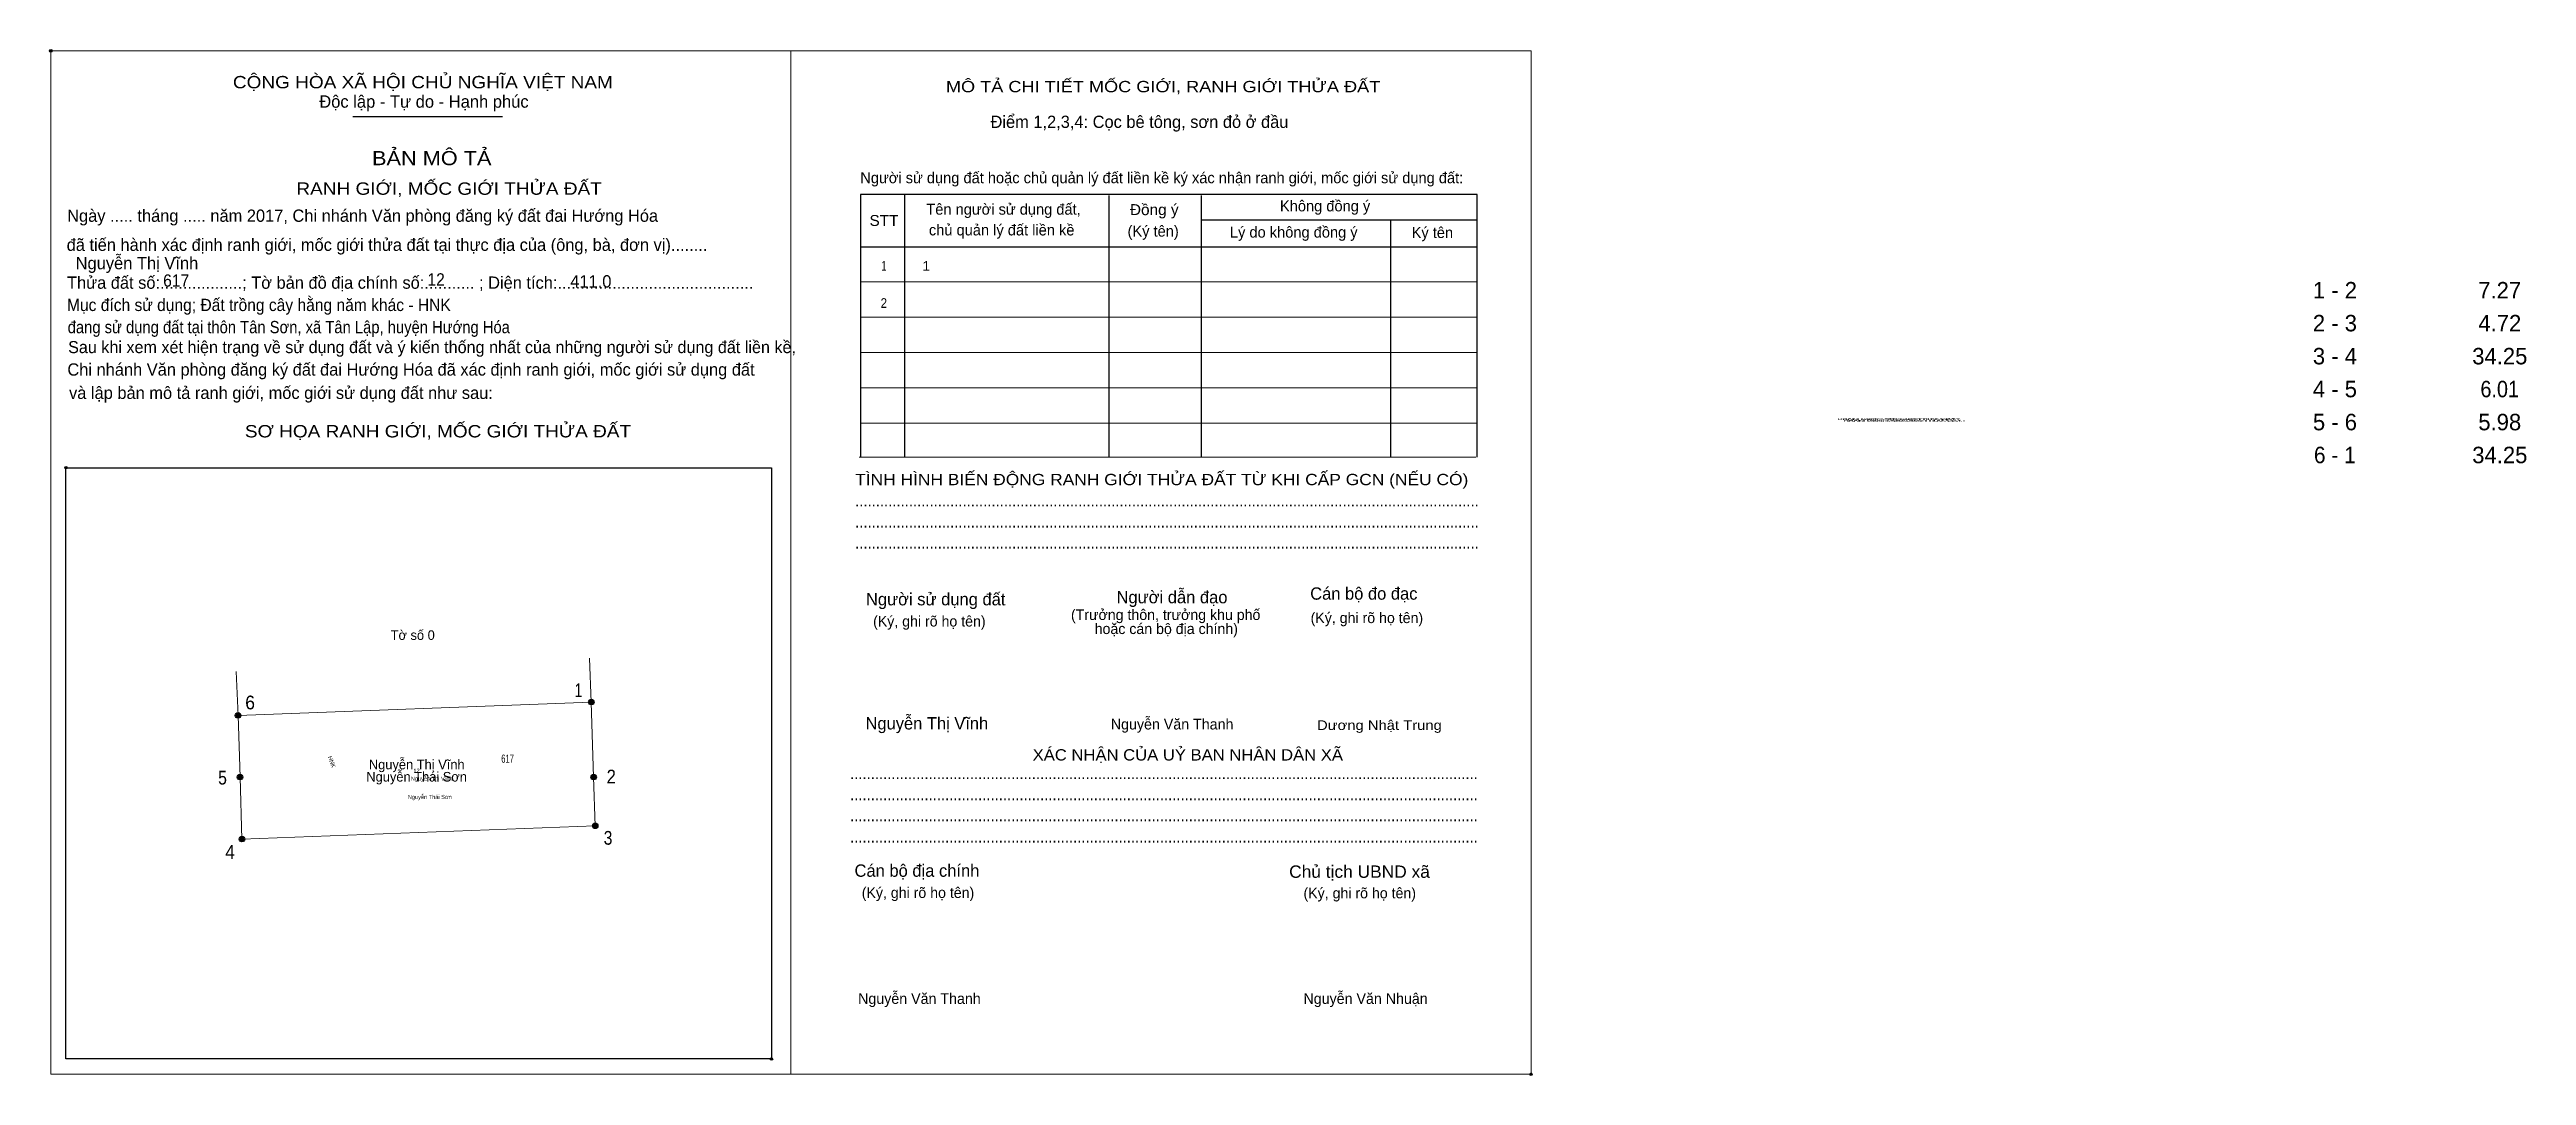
# Model space of a CAD drawing. Header units: metres. Extents: x 548059 to 548299, y 1837514 to 1837614.
import ezdxf
from ezdxf.enums import TextEntityAlignment as Align

# ---------------------------------------------------------------- set-up
doc = ezdxf.new("R2010")
doc.units = ezdxf.units.M
doc.header["$LTSCALE"] = 0.48
doc.header["$PDMODE"] = 32
doc.header["$PDSIZE"] = 0.24
for name, color, linetype, lineweight in [('1', 7, 'Continuous', 25), ('10', 7, 'Continuous', 13), ('11', 7, 'Continuous', 25), ('2', 7, 'Continuous', 13), ('27', 7, 'Continuous', 13)]:
    doc.layers.add(name, color=color, linetype=linetype, lineweight=lineweight)
for name, color, linetype in [('13', 7, 'Continuous'), ('15', 7, 'Continuous'), ('18', 7, 'Continuous'), ('19', 7, 'Continuous'), ('21', 7, 'Continuous'), ('36', 7, 'Continuous'), ('52', 7, 'Continuous'), ('6', 7, 'Continuous'), ('60', 7, 'Continuous'), ('9', 7, 'Continuous')]:
    doc.layers.add(name, color=color, linetype=linetype)

msp = doc.modelspace()

# ---------------------------------------------------------------- hatches: boundary and pattern name
at = {"layer": '11'}
for points in [[(548077.3262, 1837549.1, 1), (548076.7938, 1837549.1, 1)], [(548077.3262, 1837549.1, 1), (548076.7938, 1837549.1, 1)], [(548111.5562, 1837550.39, 1), (548111.0238, 1837550.39, 1)], [(548077.5162, 1837543.12, 1), (548076.9838, 1837543.12, 1)], [(548111.7862, 1837543.12, 1), (548111.2538, 1837543.12, 1)], [(548077.7062, 1837537.11, 1), (548077.1738, 1837537.11, 1)], [(548111.9362, 1837538.4, 1), (548111.4038, 1837538.4, 1)]]:
    msp.add_hatch(color=256, dxfattribs=at).paths.add_polyline_path(points)

# ---------------------------------------------------------------- linework, layer by layer
at = {"layer": '1'}
for p, q in [((548088.19, 1837607.17), (548102.69, 1837607.17)), ((548141.66, 1837599.6), (548141.66, 1837574.13)), ((548161.45, 1837599.5), (548161.45, 1837574.13)), ((548170.38, 1837599.5), (548170.38, 1837574.13)), ((548170.38, 1837597.14), (548197.13, 1837597.14)), ((548188.75, 1837597.14), (548188.75, 1837574.13)), ((548137.37, 1837594.54), (548197.13, 1837594.54))]:
    msp.add_line(p, q, dxfattribs=at)
at = {"layer": '1', "lineweight": 13}
for p, q in [((548137.37, 1837591.12), (548197.13, 1837591.12)), ((548137.37, 1837587.7), (548197.13, 1837587.7)), ((548137.37, 1837584.28), (548197.13, 1837584.28)), ((548137.37, 1837580.86), (548197.13, 1837580.86)), ((548137.37, 1837577.44), (548197.13, 1837577.44)), ((548137.26, 1837574.13), (548197.02, 1837574.13))]:
    msp.add_line(p, q, dxfattribs=at)
at = {"layer": '1'}
msp.add_lwpolyline([(548197.13, 1837574.13), (548197.13, 1837599.6), (548137.37, 1837599.6), (548137.37, 1837574.13)], dxfattribs=at)
msp.add_lwpolyline([(548060.38, 1837573.11), (548128.75, 1837573.11), (548128.75, 1837515.8), (548060.38, 1837515.8)], close=True, dxfattribs=at)
for p in [(548058.91, 1837613.53), (548058.91, 1837613.52), (548058.92, 1837613.52), (548060.38, 1837573.12), (548060.38, 1837573.11), (548128.75, 1837515.8), (548202.36, 1837514.32)]:
    msp.add_point(p, dxfattribs=at)
at = {"layer": '10'}
msp.add_lwpolyline([(548077.06, 1837549.1), (548111.29, 1837550.39), (548111.52, 1837543.12), (548111.67, 1837538.4), (548077.44, 1837537.11), (548077.25, 1837543.12)], close=True, dxfattribs=at)
at = {"layer": '11'}
for centre in [(548077.06, 1837549.1), (548077.06, 1837549.1), (548111.29, 1837550.39), (548077.25, 1837543.12), (548111.52, 1837543.12), (548077.44, 1837537.11), (548111.67, 1837538.4)]:
    msp.add_circle(centre, 0.2662, dxfattribs=at)
at = {"layer": '2'}
for points in [[(548058.91, 1837613.52), (548130.64, 1837613.52), (548130.64, 1837514.32), (548058.91, 1837514.32)], [(548130.64, 1837613.52), (548202.36, 1837613.52), (548202.36, 1837514.32), (548130.64, 1837514.32)], [(548130.64, 1837613.52), (548202.36, 1837613.52), (548202.36, 1837514.32), (548130.64, 1837514.32)]]:
    msp.add_lwpolyline(points, close=True, dxfattribs=at)
at = {"layer": '27'}
for p, q in [((548077.06, 1837549.1), (548076.88, 1837553.36)), ((548111.29, 1837550.39), (548111.11, 1837554.65))]:
    msp.add_line(p, q, dxfattribs=at)

# ---------------------------------------------------------------- texts
at = {"layer": '1'}
for s, height, width, p in [('CỘNG HÒA XÃ HỘI CHỦ NGHĨA VIỆT NAM', 1.197, 1.15, (548076.56, 1837609.89)), ('RANH GIỚI, MỐC GIỚI THỬA ĐẤT', 1.198, 1.15, (548082.71, 1837599.57)), ('STT', 1.06, 1.05, (548138.25, 1837596.55)), ('Đồng ý', 1.06, 1.05, (548163.49, 1837597.6)), ('Mục đích sử dụng; Đất trồng cây hằng năm khác - HNK', 1.189, 0.95, (548060.48, 1837588.3)), ('đang sử dụng đất tại thôn Tân Sơn, xã Tân Lập, huyện Hướng Hóa', 1.189, 0.9, (548060.55, 1837586.15)), ('SƠ HỌA RANH GIỚI, MỐC GIỚI THỬA ĐẤT', 1.198, 1.15, (548077.72, 1837576.05)), ('RANH GIỚI, MỐC GIỚI THỬA ĐẤT', 0.1499, 3.55, (548232.07, 1837577.75)), ('RANH GIỚI, MỐC GIỚI THỬA ĐẤT', 0.1499, 3.55, (548232.52, 1837577.75)), ('RANH GIỚI, MỐC GIỚI THỬA ĐẤT', 0.1499, 3.55, (548232.66, 1837577.59)), ('RANH GIỚI, MỐC GIỚI THỬA ĐẤT', 0.1499, 3.55, (548233.1, 1837577.59)), ('TÌNH HÌNH BIẾN ĐỘNG RANH GIỚI THỬA ĐẤT TỪ KHI CẤP GCN (NẾU CÓ)', 1.095, 1.15, (548136.86, 1837571.42)), ('.......................................................................................................................................................', 1.197, 0.9, (548136.86, 1837569.36)), ('.......................................................................................................................................................', 1.197, 0.9, (548136.86, 1837567.31)), ('.......................................................................................................................................................', 1.197, 0.9, (548136.86, 1837565.26)), ('Dương Nhật Trung', 0.9318, 1.15, (548181.62, 1837547.69)), ('........................................................................................................................................................', 1.197, 0.9, (548136.37, 1837542.93)), ('........................................................................................................................................................', 1.197, 0.9, (548136.37, 1837540.87)), ('........................................................................................................................................................', 1.197, 0.9, (548136.37, 1837538.83)), ('........................................................................................................................................................', 1.197, 0.9, (548136.37, 1837536.78)), ('Chủ tịch UBND xã', 1.197, 1.05, (548178.92, 1837533.36))]:
    msp.add_text(s, height=height, dxfattribs=dict(at, width=width)).set_placement(p)
for s, height, p in [('Độc lập - Tự do - Hạnh phúc', 1.197, (548084.93, 1837608.01)), ('Điểm 1,2,3,4: Cọc bê tông, sơn đỏ ở đầu', 1.189, (548149.98, 1837606.05)), ('Người sử dụng đất hoặc chủ quản lý đất liền kề ký xác nhận ranh giới, mốc giới sử dụng đất:', 1.06, (548137.36, 1837600.69)), ('Không đồng ý', 1.06, (548178.03, 1837597.96)), ('Ngày ..... tháng ..... năm 2017, Chi nhánh Văn phòng đăng ký đất đai Hướng Hóa', 1.189, (548060.5, 1837596.95)), ('Tên người sử dụng đất,', 1.06, (548143.76, 1837597.64)), ('chủ quản lý đất liền kề', 1.06, (548144.01, 1837595.63)), ('(Ký tên)', 1.06, (548163.26, 1837595.52)), ('Lý do không đồng ý', 1.06, (548173.18, 1837595.42)), (' đã tiến hành xác định ranh giới, mốc giới thửa đất tại thực địa của (ông, bà, đơn vị)........', 1.189, (548060.01, 1837594.13)), ('Ký tên', 1.06, (548190.79, 1837595.38)), ('Thửa đất số:..................; Tờ bản đồ địa chính số:........... ; Diện tích:...........................................', 1.189, (548060.48, 1837590.46)), ('Sau khi xem xét hiện trạng về sử dụng đất và ý kiến thống nhất của những người sử dụng đất liền kề,', 1.17, (548060.59, 1837584.22)), ('Chi nhánh Văn phòng đăng ký đất đai Hướng Hóa đã xác định ranh giới, mốc giới sử dụng đất', 1.189, (548060.52, 1837582.04)), (' và lập bản mô tả ranh giới, mốc giới sử dụng đất như sau:', 1.189, (548060.24, 1837579.78)), ('Người sử dụng đất', 1.197, (548137.91, 1837559.77)), ('Người dẫn đạo', 1.197, (548162.19, 1837559.97)), ('Cán bộ đo đạc', 1.195, (548180.96, 1837560.32)), ('(Ký, ghi rõ họ tên)', 1.026, (548138.6, 1837557.72)), ('(Ký, ghi rõ họ tên)', 1.026, (548181, 1837558.05)), ('Nguyễn Văn Thanh', 1.031, (548161.64, 1837547.74)), ('Cán bộ địa chính', 1.197, (548136.8, 1837533.46)), ('(Ký, ghi rõ họ tên)', 1.026, (548137.5, 1837531.41)), ('(Ký, ghi rõ họ tên)', 1.026, (548180.31, 1837531.37)), ('Nguyễn Văn Thanh', 1.031, (548137.15, 1837521.14)), ('Nguyễn Văn Nhuận', 1.031, (548180.31, 1837521.14))]:
    msp.add_text(s, height=height, dxfattribs=at).set_placement(p)
for s, height, width, p in [('MÔ TẢ CHI TIẾT MỐC GIỚI, RANH GIỚI THỬA ĐẤT', 1.095, 1.2, (548166.705, 1837609.51)), ('BẢN MÔ TẢ', 1.368, 1.15, (548095.83, 1837602.44)), ('XÁC NHẬN CỦA UỶ BAN NHÂN DÂN XÃ', 1.095, 1.1, (548169.1, 1837544.73))]:
    msp.add_text(s, height=height, dxfattribs=dict(at, width=width)).set_placement(p, align=Align.CENTER)
for s, p in [('(Trưởng thôn, trưởng khu phố', (548166.955, 1837558.35)), ('hoặc cán bộ địa chính)', (548167.015, 1837556.99))]:
    msp.add_text(s, height=1.026, dxfattribs=at).set_placement(p, align=Align.CENTER)
at = {"layer": '13'}
for s, p in [('Nguyễn Thái Sơn', (548094.365, 1837542.69)), ('Nguyễn Thị Vĩnh', (548094.375, 1837543.88))]:
    msp.add_text(s, height=0.9318, dxfattribs=at).set_placement(p, align=Align.CENTER)
at = {"layer": '13', "width": 0.85}
msp.add_text('Nguyễn Thái Sơn', height=0.3993, dxfattribs=at).set_placement((548095.64, 1837541), align=Align.CENTER)
at = {"layer": '15', "width": 0.85}
msp.add_text('Nguyễn Thị Vĩnh', height=0.3993, dxfattribs=at).set_placement((548095.825, 1837542.78), align=Align.CENTER)
at = {"layer": '18', "width": 0.85}
msp.add_text('12', height=0.3993, dxfattribs=at).set_placement((548094.355, 1837543.55), align=Align.CENTER)
at = {"layer": '19'}
msp.add_text('HNK', height=0.3993, rotation=290, dxfattribs=at).set_placement((548085.9553, 1837544.5333), align=Align.CENTER)
at = {"layer": '21', "width": 0.6}
msp.add_text('617', height=0.7987, dxfattribs=at).set_placement((548103.18, 1837544.51), align=Align.CENTER)
at = {"layer": '36'}
msp.add_text('Tờ số 0', height=0.9318, dxfattribs=at).set_placement((548093.985, 1837556.42), align=Align.CENTER)
at = {"layer": '52'}
for s, p in [('1 - 2', (548280.265, 1837589.52)), ('7.27', (548296.235, 1837589.52)), ('2 - 3', (548280.265, 1837586.33)), ('4.72', (548296.245, 1837586.33)), ('3 - 4', (548280.265, 1837583.13)), ('34.25', (548296.245, 1837583.13)), ('4 - 5', (548280.265, 1837579.94)), ('5 - 6', (548280.27, 1837576.74)), ('5.98', (548296.24, 1837576.74)), ('34.25', (548296.245, 1837573.55))]:
    msp.add_text(s, height=1.597, dxfattribs=at).set_placement(p, align=Align.CENTER)
for s, width, p in [('6.01', 0.9, (548296.235, 1837579.94)), ('6 - 1', 0.95, (548280.26, 1837573.55))]:
    msp.add_text(s, height=1.597, dxfattribs=dict(at, width=width)).set_placement(p, align=Align.CENTER)
at = {"layer": '6'}
for s, p in [('Nguyễn Thị Vĩnh', (548061.32, 1837592.35)), ('411.0', (548109.25, 1837590.58)), ('Nguyễn Thị Vĩnh', (548137.87, 1837547.74))]:
    msp.add_text(s, height=1.193, dxfattribs=at).set_placement(p)
at = {"layer": '6', "width": 0.95}
for s, p in [('617', (548069.8, 1837590.66)), ('12', (548095.41, 1837590.77))]:
    msp.add_text(s, height=1.193, dxfattribs=at).set_placement(p)
at = {"layer": '60'}
for s, width, p in [('1', 0.75, (548139.65, 1837592.21)), ('2', 0.9, (548139.64, 1837588.61))]:
    msp.add_text(s, height=0.9318, dxfattribs=dict(at, width=width)).set_placement(p, align=Align.CENTER)
at = {"layer": '60', "width": 1.1}
msp.add_text('1', height=0.9318, dxfattribs=at).set_placement((548143.37, 1837592.21))
at = {"layer": '9'}
for s, width, p in [('6', 0.95, (548078.225, 1837549.69)), ('1', 0.75, (548110.05, 1837550.88)), ('2', 0.9, (548113.225, 1837542.51)), ('5', 0.85, (548075.555, 1837542.4)), ('3', 0.85, (548112.915, 1837536.57)), ('4', 0.95, (548076.285, 1837535.2))]:
    msp.add_text(s, height=1.331, dxfattribs=dict(at, width=width)).set_placement(p, align=Align.CENTER)

doc.saveas('drawing.dxf')
